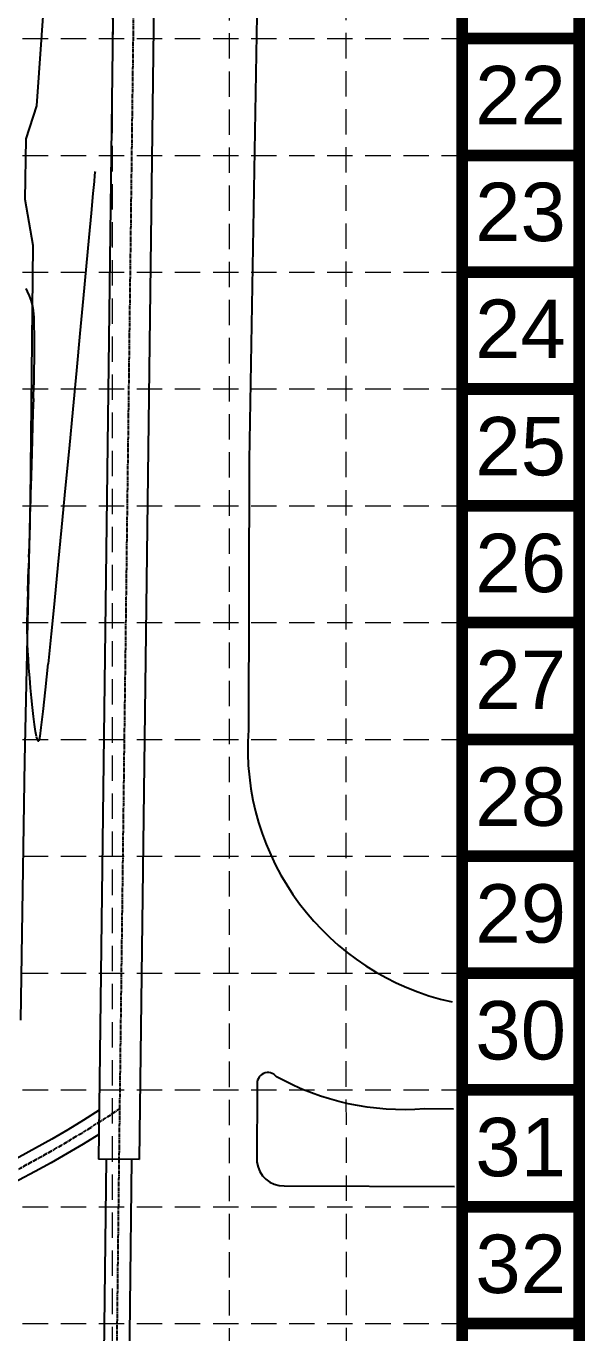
# Model space of a CAD drawing. Header units: inches. Extents: x 6967 to 7890, y 13663 to 15138.
# Drawn here: x 7779.8 to 7889.8, y 14375.7 to 14633 of the extents above; entities that cross this region are included whole.
import ezdxf
from ezdxf.enums import TextEntityAlignment as Align

# ---------------------------------------------------------------- set-up
doc = ezdxf.new("R2010")
doc.units = ezdxf.units.IN
doc.header["$MEASUREMENT"] = 0
doc.linetypes.add('CENTER2', pattern=[1.125, 0.75, -0.125, 0.125, -0.125])
doc.linetypes.add('HIDDEN', pattern=[0.375, 0.25, -0.125])
for name, color, linetype in [('BASE', 7, 'Continuous'), ('EC', 35, 'Continuous'), ('GRID', 254, 'HIDDEN'), ('V-ROAD-BACK-P', 2, 'Continuous'), ('V-STRM-CNTR-E', 11, 'CENTER2'), ('V-STRM-UNDR-E', 15, 'Continuous')]:
    doc.layers.add(name, color=color, linetype=linetype)
doc.styles.get("Standard").update_dxf_attribs({"font": 'ARIAL.TTF'})

msp = doc.modelspace()

# ---------------------------------------------------------------- linework, layer by layer
at = {"layer": 'BASE', "const_width": 2.3}
for points in [[(7888.68, 13664.43), (7888.68, 15136.57), (6968.59, 15136.57), (6968.59, 13664.43)], [(7865.68, 13687.43), (7865.68, 15113.57), (6991.59, 15113.57), (6991.59, 13687.43)]]:
    msp.add_lwpolyline(points, close=True, dxfattribs=at)
for points in [[(7888.68, 14630.52), (7865.68, 14630.52)], [(7888.68, 14607.52), (7865.68, 14607.52)], [(7888.68, 14584.52), (7865.68, 14584.52)], [(7888.68, 14561.52), (7865.68, 14561.52)], [(7888.68, 14538.51), (7865.68, 14538.51)], [(7888.68, 14515.51), (7865.68, 14515.51)], [(7888.68, 14492.51), (7865.68, 14492.51)], [(7888.68, 14469.51), (7865.68, 14469.51)], [(7888.68, 14446.5), (7865.68, 14446.5)], [(7888.68, 14423.5), (7865.68, 14423.5)], [(7888.68, 14400.5), (7865.68, 14400.5)], [(7888.68, 14377.5), (7865.68, 14377.5)]]:
    msp.add_lwpolyline(points, dxfattribs=at)
at = {"layer": 'EC', "color": 35, "elevation": 662}
for points in [[(7793.27, 14603.59), (7793.16, 14602.35)], [(7793.33, 14604.16), (7793.27, 14603.59)], [(7793.16, 14602.35), (7792.94, 14600.03)], [(7792.13, 14591.33), (7791.6, 14585.69)], [(7781.24, 14576.95), (7781.11, 14577.82)], [(7781.33, 14575.67), (7781.24, 14576.95)], [(7781.39, 14574.06), (7781.33, 14575.67)], [(7790.37, 14572.46), (7789.69, 14565.15)], [(7781.41, 14567.57), (7781.43, 14569.96)], [(7781.38, 14565.02), (7781.41, 14567.57)], [(7781.33, 14562.36), (7781.38, 14565.02)], [(7788.97, 14557.54), (7788.24, 14549.78)], [(7780.95, 14548.93), (7781.03, 14551.48)], [(7780.71, 14540.87), (7780.75, 14542.48)], [(7787.49, 14542), (7786.76, 14534.33)], [(7780.6, 14536.56), (7780.65, 14538.21)], [(7780.55, 14534.72), (7780.6, 14536.56)], [(7780.48, 14532.72), (7780.55, 14534.72)], [(7786.76, 14534.33), (7786.04, 14526.89)], [(7780.34, 14528.41), (7780.41, 14530.61)], [(7780.41, 14530.61), (7780.48, 14532.72)], [(7786.04, 14526.89), (7785.34, 14519.84)], [(7780.05, 14511.31), (7780.02, 14512.5)], [(7780.22, 14508.35), (7780.12, 14509.95)], [(7780.34, 14506.57), (7780.22, 14508.35)], [(7780.83, 14500.72), (7780.65, 14502.69)], [(7781.22, 14497.04), (7781.02, 14498.82)], [(7781.63, 14494.09), (7781.43, 14495.44)], [(7782, 14492.49), (7781.84, 14493.05)], [(7782.26, 14492.18), (7782.23, 14492.15)], [(7782.33, 14492.41), (7782.26, 14492.18)]]:
    msp.add_lwpolyline(points, dxfattribs=at)
at = {"layer": 'EC', "color": 35, "extrusion": (0.995236, -0.0975, 0), "elevation": 6332.29}
msp.add_lwpolyline([(15294.64, 662), (15294.43, 662)], dxfattribs=at)
at = {"layer": 'EC', "color": 35, "extrusion": (0.995693, -0.092713, 0), "elevation": 6405.76}
msp.add_lwpolyline([(15259.65, 662), (15255.76, 662)], dxfattribs=at)
at = {"layer": 'EC', "color": 35, "extrusion": (0.995707, -0.092562, 0), "elevation": 6408.08}
msp.add_lwpolyline([(15254.79, 662), (15249.94, 662)], dxfattribs=at)
at = {"layer": 'EC', "color": 35, "extrusion": (0.99569, -0.092746, 0), "elevation": 6405.26}
msp.add_lwpolyline([(15245.46, 662), (15239.09, 662)], dxfattribs=at)
at = {"layer": 'EC', "color": 35, "extrusion": (0.901911, 0.431923, 0), "elevation": 13314.66}
msp.add_lwpolyline([(9789.5, 662), (9790.77, 662)], dxfattribs=at)
at = {"layer": 'EC', "color": 35, "extrusion": (0.931061, 0.364864, 0), "elevation": 12563.73}
msp.add_lwpolyline([(10735.01, 662), (10736.26, 662)], dxfattribs=at)
at = {"layer": 'EC', "color": 35, "extrusion": (0.995667, -0.092985, 0), "elevation": 6401.59}
msp.add_lwpolyline([(15240.64, 662), (15233.71, 662)], dxfattribs=at)
at = {"layer": 'EC', "color": 35, "extrusion": (0.962328, 0.271892, 0), "elevation": 11451.58}
msp.add_lwpolyline([(11913.02, 662), (11914.24, 662)], dxfattribs=at)
at = {"layer": 'EC', "color": 35, "extrusion": (0.999866, 0.016343, 0), "elevation": 8018.53}
msp.add_lwpolyline([(14443.02, 662), (14444.94, 662)], dxfattribs=at)
at = {"layer": 'EC', "color": 35, "extrusion": (0.999996, 0.002733, 0), "elevation": 7821.22}
msp.add_lwpolyline([(14548.64, 662), (14550.81, 662)], dxfattribs=at)
at = {"layer": 'EC', "color": 35, "extrusion": (0.995599, -0.093714, 0), "elevation": 6390.44}
msp.add_lwpolyline([(15231.05, 662), (15223.41, 662)], dxfattribs=at)
at = {"layer": 'EC', "color": 35, "extrusion": (0.999733, -0.023112, 0), "elevation": 7442.68}
msp.add_lwpolyline([(14735.58, 662), (14738.31, 662)], dxfattribs=at)
at = {"layer": 'EC', "color": 35, "extrusion": (0.999656, -0.026228, 0), "elevation": 7396.72}
msp.add_lwpolyline([(14755.94, 662), (14758.7, 662)], dxfattribs=at)
at = {"layer": 'EC', "color": 35, "extrusion": (0.999591, -0.028597, 0), "elevation": 7361.73}
msp.add_lwpolyline([(14770.7, 662), (14773.43, 662)], dxfattribs=at)
at = {"layer": 'EC', "color": 35, "extrusion": (0.99954, -0.030323, 0), "elevation": 7336.21}
msp.add_lwpolyline([(14780.73, 662), (14783.39, 662)], dxfattribs=at)
at = {"layer": 'EC', "color": 35, "extrusion": (0.999489, -0.031953, 0), "elevation": 7312.11}
msp.add_lwpolyline([(14787.75, 662), (14790.13, 662)], dxfattribs=at)
at = {"layer": 'EC', "color": 35, "extrusion": (0.995493, -0.094839, 0), "elevation": 6373.25}
msp.add_lwpolyline([(15222.83, 662), (15215.01, 662)], dxfattribs=at)
at = {"layer": 'EC', "color": 35, "extrusion": (0.999497, -0.031723, 0), "elevation": 7315.5}
msp.add_lwpolyline([(14783.9, 662), (14786.07, 662)], dxfattribs=at)
at = {"layer": 'EC', "color": 35, "extrusion": (0.999535, -0.030503, 0), "elevation": 7333.55}
msp.add_lwpolyline([(14773.04, 662), (14774.95, 662)], dxfattribs=at)
at = {"layer": 'EC', "color": 35, "extrusion": (0.999761, -0.021875, 0), "elevation": 7460.76}
msp.add_lwpolyline([(14706.34, 662), (14707.59, 662)], dxfattribs=at)
at = {"layer": 'EC', "color": 35, "extrusion": (0.999778, -0.02105, 0), "elevation": 7472.9}
msp.add_lwpolyline([(14698.77, 662), (14700.17, 662)], dxfattribs=at)
at = {"layer": 'EC', "color": 35, "extrusion": (0.999479, -0.032274, 0), "elevation": 7307.41}
msp.add_lwpolyline([(14769.69, 662), (14771.94, 662)], dxfattribs=at)
at = {"layer": 'EC', "color": 35, "extrusion": (0.999525, -0.03081, 0), "elevation": 7329.02}
msp.add_lwpolyline([(14756.73, 662), (14758.98, 662)], dxfattribs=at)
at = {"layer": 'EC', "color": 35, "extrusion": (0.999593, -0.028537, 0), "elevation": 7362.56}
msp.add_lwpolyline([(14737.81, 662), (14740.02, 662)], dxfattribs=at)
at = {"layer": 'EC', "color": 35, "extrusion": (0.99968, -0.025291, 0), "elevation": 7410.39}
msp.add_lwpolyline([(14711.68, 662), (14713.82, 662)], dxfattribs=at)
at = {"layer": 'EC', "color": 35, "extrusion": (0.999895, -0.014502, 0), "elevation": 7568.69}
msp.add_lwpolyline([(14626.96, 662), (14628.83, 662)], dxfattribs=at)
at = {"layer": 'EC', "color": 35, "extrusion": (0.999784, -0.020781, 0), "elevation": 7476.68}
msp.add_lwpolyline([(14676.07, 662), (14678.1, 662)], dxfattribs=at)
at = {"layer": 'EC', "color": 35, "extrusion": (0.995044, -0.099431, 0), "elevation": 6303.04}
msp.add_lwpolyline([(15221.99, 662), (15215.41, 662)], dxfattribs=at)
at = {"layer": 'EC', "color": 35, "extrusion": (0.999985, -0.005553, 0), "elevation": 7699.28}
msp.add_lwpolyline([(14556.95, 662), (14558.64, 662)], dxfattribs=at)
at = {"layer": 'EC', "color": 35, "extrusion": (0.99997, 0.007809, 0), "elevation": 7893.11}
msp.add_lwpolyline([(14451.31, 662), (14452.77, 662)], dxfattribs=at)
at = {"layer": 'EC', "color": 35, "extrusion": (0.994819, -0.101659, 0), "elevation": 6268.96}
msp.add_lwpolyline([(15229.49, 662), (15223.55, 662)], dxfattribs=at)
at = {"layer": 'EC', "color": 35, "extrusion": (0.99865, 0.051948, 0), "elevation": 8523.38}
msp.add_lwpolyline([(14086.2, 662), (14087.55, 662)], dxfattribs=at)
at = {"layer": 'EC', "color": 35, "extrusion": (0.994484, -0.104886, 0), "elevation": 6219.52}
msp.add_lwpolyline([(15243.81, 662), (15238.66, 662)], dxfattribs=at)
at = {"layer": 'EC', "color": 35, "extrusion": (0.997123, 0.075806, 0), "elevation": 8857.64}
msp.add_lwpolyline([(13873.11, 662), (13875.03, 662)], dxfattribs=at)
at = {"layer": 'EC', "color": 35, "extrusion": (0.996571, 0.082738, 0), "elevation": 8953.9}
msp.add_lwpolyline([(13809.21, 662), (13811.18, 662)], dxfattribs=at)
at = {"layer": 'EC', "color": 35, "extrusion": (0.993935, -0.109966, 0), "elevation": 6141.58}
msp.add_lwpolyline([(15270.23, 662), (15265.99, 662)], dxfattribs=at)
at = {"layer": 'EC', "color": 35, "extrusion": (0.995035, 0.099526, 0), "elevation": 9185.4}
msp.add_lwpolyline([(13652.41, 662), (13654.33, 662)], dxfattribs=at)
at = {"layer": 'EC', "color": 35, "extrusion": (0.991859, 0.12734, 0), "elevation": 9563.92}
msp.add_lwpolyline([(13386.55, 662), (13388.16, 662)], dxfattribs=at)
at = {"layer": 'EC', "color": 35, "extrusion": (0.992881, -0.119108, 0), "elevation": 6000.83}
msp.add_lwpolyline([(15321.86, 662), (15318.66, 662)], dxfattribs=at)
at = {"layer": 'EC', "color": 35, "extrusion": (0.99057, -0.137007, 0), "elevation": 5723.41}
msp.add_lwpolyline([(15424.45, 662), (15422.73, 662)], dxfattribs=at)
at = {"layer": 'EC', "color": 35, "extrusion": (0.980865, 0.194689, 0), "elevation": 10454.57}
msp.add_lwpolyline([(12700.7, 662), (12701.76, 662)], dxfattribs=at)
at = {"layer": 'EC', "color": 35, "extrusion": (0.903469, 0.428653, 0), "elevation": 13243.05}
msp.add_lwpolyline([(9757.46, 662), (9757.74, 662)], dxfattribs=at)
at = {"layer": 'EC', "color": 35, "extrusion": (-0.701734, -0.712439, 0), "elevation": -15785.81}
msp.add_lwpolyline([(-4625.31, 662), (-4625.42, 662)], dxfattribs=at)
at = {"layer": 'EC', "color": 35, "extrusion": (-0.24193, -0.970294, 0), "elevation": -15944.4}
msp.add_lwpolyline([(4044.96, 662), (4044.92, 662)], dxfattribs=at)
at = {"layer": 'EC', "color": 35, "extrusion": (0.984532, -0.175202, 0), "elevation": 5122.85}
msp.add_lwpolyline([(15632.48, 662), (15631.73, 662)], dxfattribs=at)
at = {"layer": 'GRID', "color": 252, "linetype": 'HIDDEN', "lineweight": 0, "ltscale": 20}
for p, q in [((7796.84, 13779.37), (7796.77, 15114.09)), ((7819.9, 13779.07), (7819.78, 15114.09)), ((7842.91, 13779.13), (7842.78, 15114.09)), ((6991.59, 14630.52), (7865.68, 14630.52)), ((6991.59, 14607.52), (7865.68, 14607.52)), ((6991.59, 14584.52), (7865.68, 14584.52)), ((6991.59, 14561.52), (7865.68, 14561.52)), ((6991.59, 14538.51), (7865.68, 14538.51)), ((6991.59, 14515.51), (7865.68, 14515.51)), ((6991.59, 14492.51), (7865.68, 14492.51)), ((6991.59, 14469.51), (7865.68, 14469.51)), ((6991.59, 14446.5), (7865.68, 14446.5)), ((6991.59, 14423.5), (7865.68, 14423.5)), ((6991.59, 14400.5), (7865.68, 14400.5)), ((6991.59, 14377.5), (7865.68, 14377.5))]:
    msp.add_line(p, q, dxfattribs=at)
at = {"layer": 'V-ROAD-BACK-P', "color": 7}
msp.add_line((7833.38, 15107.95), (7823.74, 14547.49), dxfattribs=at)
msp.add_lwpolyline([(7778.76, 14437.21), (7779.52, 14488.39), (7780.67, 14539.62), (7781.17, 14589.76), (7779.62, 14598.82), (7779.81, 14610.78), (7781.91, 14617.31), (7784.34, 14651.68), (7784.85, 14657.5), (7784, 14667.3), (7785.38, 14678.16), (7788.38, 14686.88), (7794.93, 14734.68), (7793.71, 14744.95), (7793.93, 14760.42), (7796, 14772.59), (7796.98, 14839.21), (7797.76, 14889.54), (7798.48, 14940.14), (7799.16, 14990.48), (7800.01, 15040.89)], dxfattribs=at)
for points in [[(7823.74, 14547.49), (7823.55, 14494.43, 0.372415), (7863.67, 14440.84)], [(7863.96, 14419.7), (7858.25, 14419.75, -0.14691), (7829.1, 14426.09, 0.786976), (7825.31, 14424.38), (7825.25, 14409.3, 0.386894), (7830.61, 14404.6), (7864.18, 14404.48)]]:
    msp.add_lwpolyline(points, format="xyb", dxfattribs=at)
at = {"layer": 'V-STRM-CNTR-E', "color": 5}
for points in [[(7834.26, 15096.27), (7818.91, 15096.03), (7806.57, 15085.31), (7798.05, 14409.84)], [(7798.05, 14409.84), (7796.69, 14294.8)]]:
    msp.add_lwpolyline(points, dxfattribs=at)
msp.add_lwpolyline([(7798.18, 14419.77, -0.13691), (7684.65, 14382.54, -378.614573)], format="xyb", dxfattribs=at)
at = {"layer": 'V-STRM-UNDR-E', "color": 5}
msp.add_line((7802.05, 14409.79), (7794.05, 14409.89), dxfattribs=at)
for points in [[(7834.2, 15100.27), (7817.39, 15100.01), (7802.6, 15087.16), (7794.05, 14409.89)], [(7834.32, 15092.27), (7820.43, 15092.06), (7810.55, 15083.47), (7802.05, 14409.79)], [(7795.55, 14409.87), (7794.19, 14294.83)], [(7800.55, 14409.81), (7799.19, 14294.77)]]:
    msp.add_lwpolyline(points, dxfattribs=at)
for points in [[(7794.17, 14419.53, -0.132969), (7684.51, 14384.54)], [(7794.11, 14414.75, -0.129912), (7684.74, 14380.54)]]:
    msp.add_lwpolyline(points, format="xyb", dxfattribs=at)

# ---------------------------------------------------------------- texts
at = {"layer": 'BASE'}
for s, p in [('22', (7877.15, 14619.39)), ('23', (7877.15, 14596.39)), ('24', (7877.15, 14573.38)), ('25', (7877.19, 14550.26)), ('26', (7877.19, 14527.26)), ('27', (7877.19, 14504.26)), ('28', (7877.19, 14481.25)), ('29', (7877.19, 14458.25)), ('30', (7877.19, 14435.25)), ('31', (7877.19, 14412.25)), ('32', (7877.19, 14389.25))]:
    msp.add_text(s, height=11.501, dxfattribs=at).set_placement(p, align=Align.MIDDLE_CENTER)

doc.saveas('drawing.dxf')
